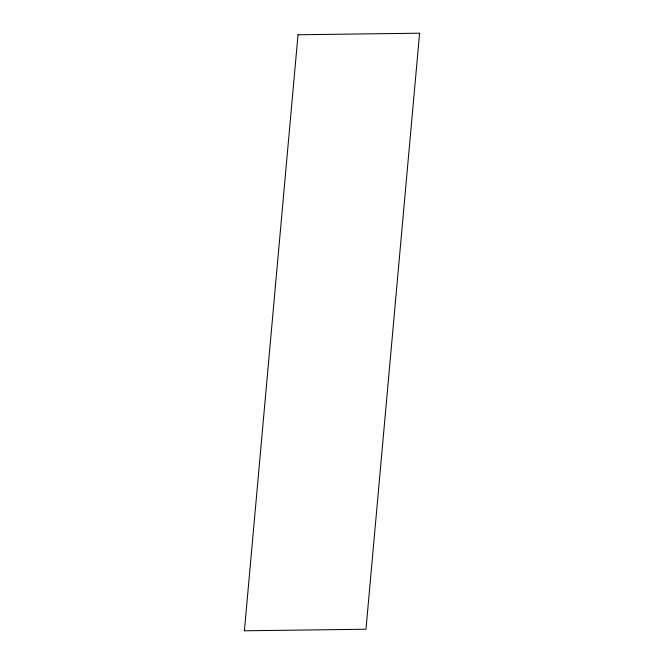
<?xml version="1.0" encoding="UTF-8"?>
<svg xmlns="http://www.w3.org/2000/svg" width="664" height="664" viewBox="0 0 664 664"><rect width="100%" height="100%" fill="white"/><g stroke="black" fill="none" stroke-linecap="round" stroke-linejoin="round"><path stroke-width="1" d="M298.012 34.769L244.41 630.8L365.988 629.231L419.59 33.2L298.012 34.769"/></g></svg>
